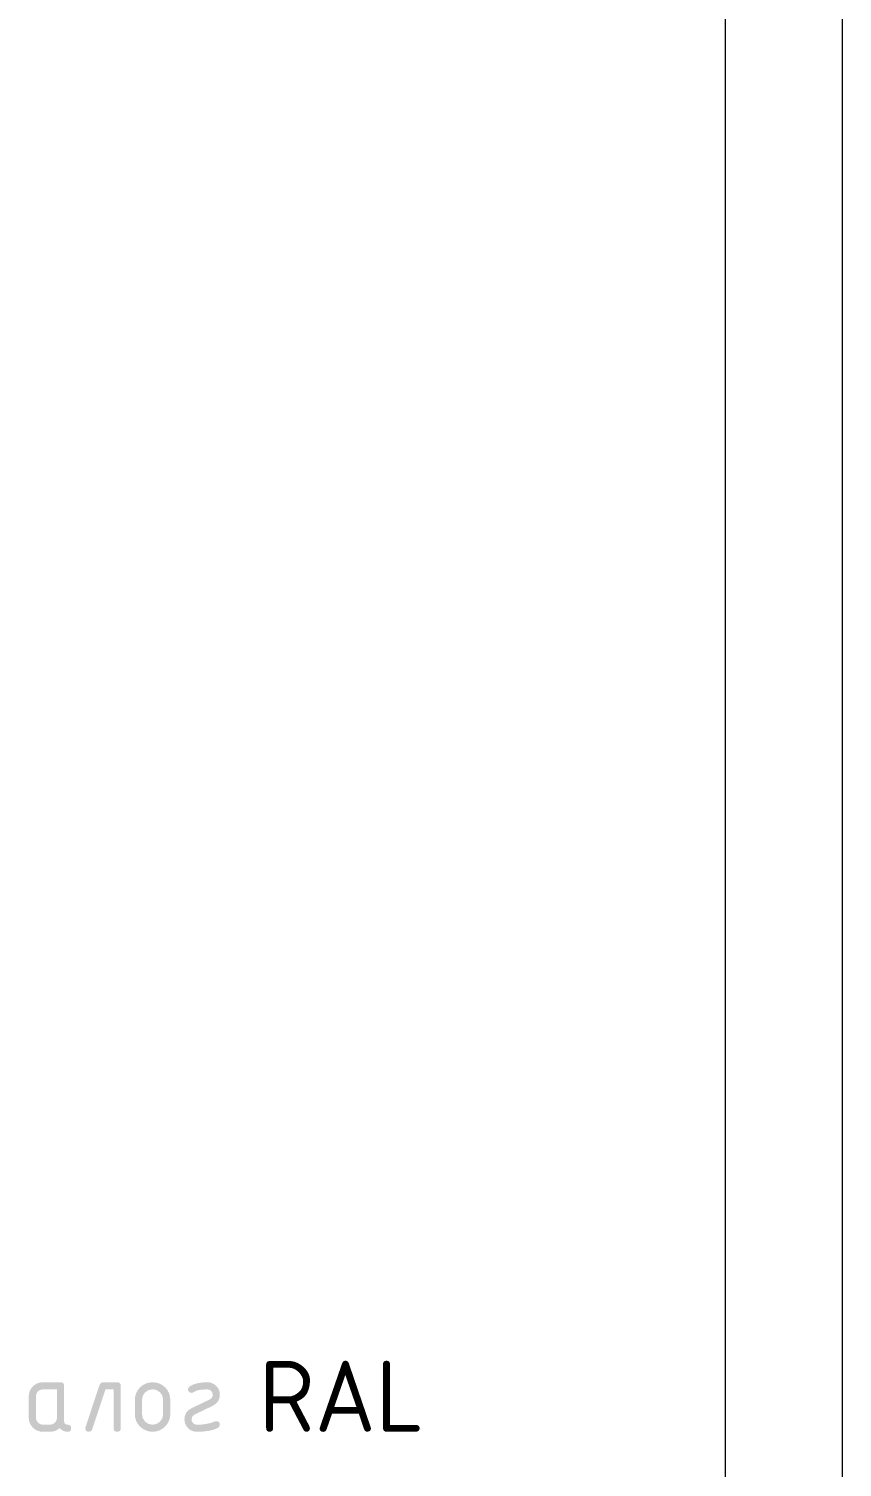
# Model space of a CAD drawing. Header units: millimetres. Extents: x 0 to 1189, y 0 to 841.
# Drawn here: x 1154.3 to 1189.1, y 658.6 to 720.2 of the extents above; entities that cross this region are included whole.
import ezdxf

# ---------------------------------------------------------------- set-up
doc = ezdxf.new("R2010")
doc.units = ezdxf.units.MM

msp = doc.modelspace()

# ---------------------------------------------------------------- hatches: boundary and pattern name
h = msp.add_hatch(color=7)
h.paths.add_polyline_path([(1155.480617, 661.939815), (1154.875383, 661.939815), (1154.757629, 661.918042), (1154.659306, 661.854928), (1154.596192, 661.756674), (1154.574419, 661.639403), (1154.574419, 660.733205), (1154.596743, 660.617588), (1154.663716, 660.51768), (1154.761488, 660.450707), (1154.875383, 660.428383), (1155.179653, 660.428383), (1155.295202, 660.450707), (1155.39132, 660.51768), (1155.458293, 660.615934), (1155.480617, 660.733205)])
h.paths.add_polyline_path([(1156.085851, 660.276248), (1156.076403, 660.210059), (1156.0483, 660.163869), (1156.001903, 660.136799), (1155.937574, 660.127971), (1155.835178, 660.137548), (1155.743478, 660.166556), (1155.66201, 660.215407), (1155.590309, 660.284516), (1155.500642, 660.215407), (1155.402551, 660.166556), (1155.295676, 660.137548), (1155.179653, 660.127971), (1154.875383, 660.127971), (1154.75297, 660.138435), (1154.640634, 660.170346), (1154.538736, 660.224477), (1154.44764, 660.301604), (1154.369823, 660.394621), (1154.314177, 660.496734), (1154.28075, 660.609182), (1154.269597, 660.733205), (1154.269597, 661.639403), (1154.28075, 661.761566), (1154.314177, 661.874221), (1154.369823, 661.977367), (1154.44764, 662.071005), (1154.538736, 662.146271), (1154.640634, 662.200609), (1154.75297, 662.233553), (1154.875383, 662.244638), (1155.632752, 662.244638), (1155.69963, 662.235189), (1155.747336, 662.207086), (1155.775922, 662.160689), (1155.785439, 662.096361), (1155.785439, 660.58107), (1155.794947, 660.514192), (1155.823473, 660.466486), (1155.871015, 660.4379), (1155.937574, 660.428383), (1156.001903, 660.418875), (1156.0483, 660.390349), (1156.076403, 660.342807)])
h = msp.add_hatch(color=7)
h.dxf.hatch_style = 2
h.paths.add_polyline_path([(1157.450156, 662.244638), (1158.055391, 662.244638), (1158.122268, 662.235189), (1158.169974, 662.207086), (1158.19856, 662.160689), (1158.208077, 662.096361), (1158.208077, 660.276248), (1158.19856, 660.210059), (1158.169974, 660.163869), (1158.122268, 660.136799), (1158.055391, 660.127971), (1157.988831, 660.136799), (1157.941289, 660.163869), (1157.912764, 660.210059), (1157.903255, 660.276248), (1157.903255, 661.939815), (1157.555989, 661.939815), (1156.984379, 660.229394), (1156.933667, 660.153258), (1156.844922, 660.127971), (1156.778044, 660.137479), (1156.730338, 660.166005), (1156.701752, 660.213547), (1156.692235, 660.280106), (1156.701055, 660.32696), (1157.298021, 662.121717), (1157.357965, 662.21501)])
h = msp.add_hatch(color=7)
h.paths.add_polyline_path([(1158.814166, 660.881482), (1158.814166, 661.486717), (1158.827765, 661.639222), (1158.868805, 661.779481), (1158.937647, 661.907854), (1159.034652, 662.024703), (1159.151182, 662.121389), (1159.279391, 662.190067), (1159.41959, 662.231047), (1159.572087, 662.244638), (1159.724584, 662.231107), (1159.864782, 662.19055), (1159.992991, 662.123017), (1160.109522, 662.028561), (1160.206527, 661.911962), (1160.275369, 661.78327), (1160.316408, 661.641763), (1160.330008, 661.486717), (1160.330008, 660.881482), (1160.315728, 660.731526), (1160.273233, 660.592576), (1160.203039, 660.464686), (1160.105663, 660.347906), (1159.990743, 660.251219), (1159.862646, 660.182541), (1159.722663, 660.141562), (1159.572087, 660.127971), (1159.41959, 660.141562), (1159.279391, 660.182541), (1159.151182, 660.251219), (1159.034652, 660.347906), (1158.937647, 660.464686), (1158.868805, 660.592576), (1158.827765, 660.731526)])
h.paths.add_polyline_path([(1160.025186, 660.885892), (1160.025186, 661.491126), (1159.992871, 661.66469), (1159.893996, 661.813036), (1159.747098, 661.91191), (1159.572087, 661.944225), (1159.397076, 661.91191), (1159.250177, 661.813036), (1159.151303, 661.66469), (1159.118988, 661.491126), (1159.118988, 660.885892), (1159.151303, 660.709021), (1159.250177, 660.563982), (1159.397076, 660.462903), (1159.572087, 660.428383), (1159.747098, 660.462903), (1159.893996, 660.563982), (1159.992871, 660.710468)])
h = msp.add_hatch(color=7)
h.dxf.hatch_style = 2
h.paths.add_polyline_path([(1162.299252, 660.58107), (1162.36613, 660.571553), (1162.413836, 660.542967), (1162.442421, 660.495261), (1162.451938, 660.428383), (1162.430165, 660.352798), (1162.367051, 660.293335), (1162.201265, 660.220988), (1161.995739, 660.169312), (1161.750422, 660.138306), (1161.465263, 660.127971), (1161.360687, 660.137479), (1161.263243, 660.166005), (1161.173653, 660.213547), (1161.092641, 660.280106), (1161.023533, 660.361187), (1160.974681, 660.451259), (1160.945674, 660.550012), (1160.936096, 660.657138), (1160.955199, 660.810961), (1161.01244, 660.942254), (1161.107714, 661.050602), (1161.240918, 661.135592), (1162.024195, 661.512072), (1162.077353, 661.548039), (1162.115835, 661.593101), (1162.139227, 661.648498), (1162.147116, 661.715471), (1162.131131, 661.802149), (1162.083727, 661.876426), (1162.007797, 661.924037), (1161.922772, 661.939815), (1161.696636, 661.932994), (1161.537472, 661.91005), (1161.429503, 661.872154), (1161.308718, 661.808626), (1161.240918, 661.791539), (1161.183248, 661.801598), (1161.135085, 661.833982), (1161.099325, 661.885245), (1161.088783, 661.939815), (1161.108351, 662.01547), (1161.16926, 662.075414), (1161.315987, 662.149992), (1161.490206, 662.202814), (1161.692329, 662.234242), (1161.922772, 662.244638), (1162.027348, 662.235129), (1162.124792, 662.206604), (1162.214382, 662.159061), (1162.295393, 662.092502), (1162.364502, 662.009794), (1162.413353, 661.919903), (1162.442361, 661.822053), (1162.451938, 661.715471), (1162.432835, 661.561647), (1162.375595, 661.430355), (1162.280321, 661.322006), (1162.147116, 661.237016), (1161.368249, 660.864394), (1161.272751, 660.781643), (1161.240918, 660.657138), (1161.256904, 660.570459), (1161.304308, 660.496183), (1161.378584, 660.446367), (1161.465263, 660.428383), (1161.680461, 660.43716), (1161.881293, 660.463454), (1162.067862, 660.507216), (1162.240272, 660.568392)])

# ---------------------------------------------------------------- linework, layer by layer
at = {"color": 7, "lineweight": 0}
msp.add_line((1189.107153, 840.985282), (1189.107153, -0.006567), dxfattribs=at)
msp.add_lwpolyline([(1184.111809, 4.988778), (1184.111809, 835.989938)], dxfattribs=at)
msp.add_lwpolyline([(1184.111809, 4.988778), (1184.111809, 835.989938)], dxfattribs=at)

# ---------------------------------------------------------------- texts
at = {"color": 7, "insert": (1164.124606, 663.168263), "char_height": 3.040288, "attachment_point": 1}
msp.add_mtext('{\\fGOSTCommon|b0|i0|c0;RAL }', dxfattribs=at)

doc.saveas('drawing.dxf')
